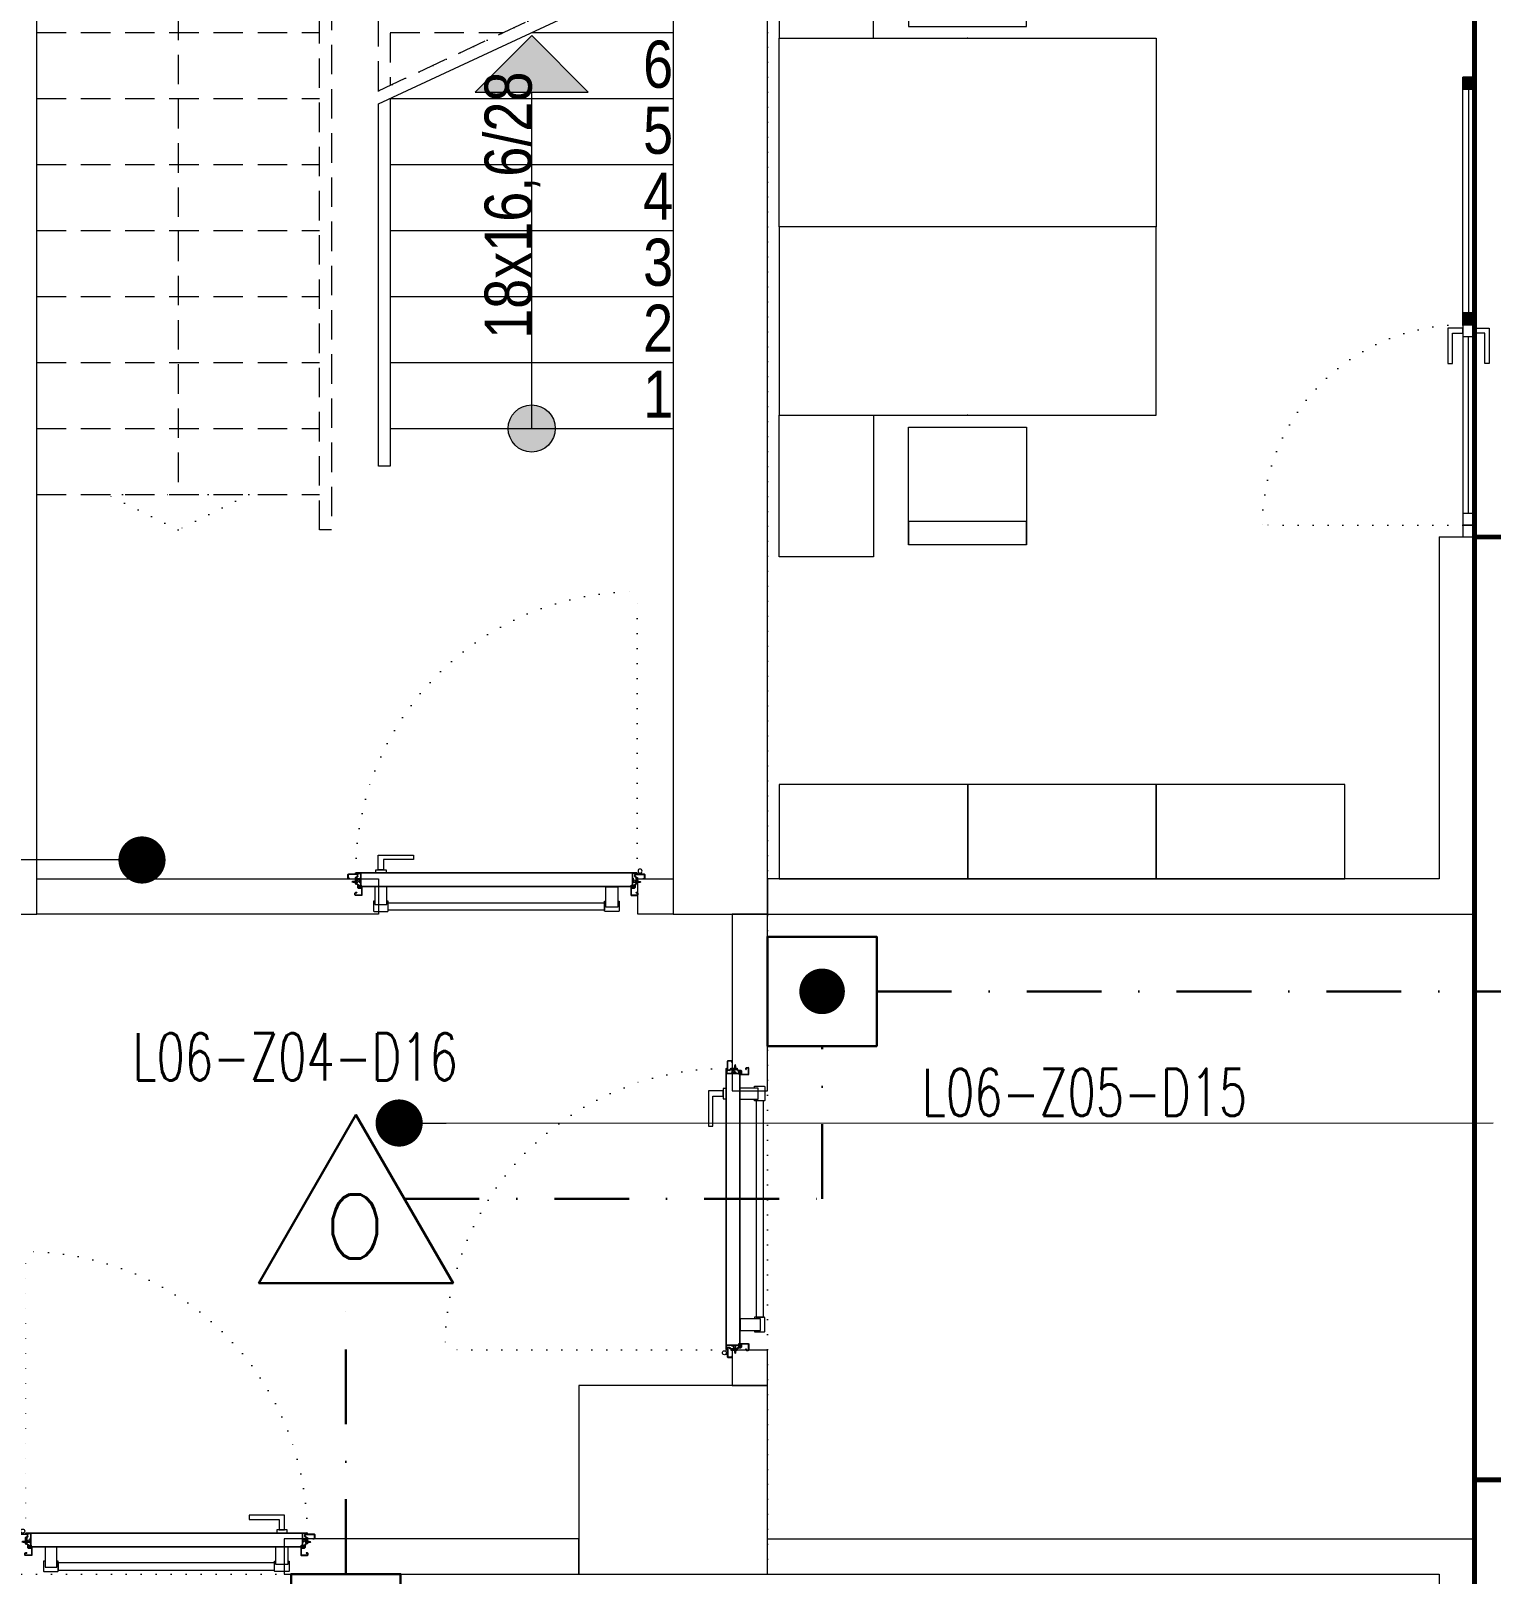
# Model space of a CAD drawing. Header units: metres. Extents: x -19121 to 152404, y -12107 to 29421.
# Drawn here: x 4128 to 4747, y 2400 to 3055 of the extents above; entities that cross this region are included whole.
import ezdxf
from ezdxf.enums import TextEntityAlignment as Align

# ---------------------------------------------------------------- set-up
doc = ezdxf.new("R2010")
doc.units = ezdxf.units.M
doc.header["$LTSCALE"] = 50
doc.header["$MEASUREMENT"] = 0
for name, pattern in [('DASHDOT', [25.4, 12.7, -6.35, 0, -6.35]), ('DOT2', [0.125, 0, -0.125]), ('DOT5', [0.75, 0, -0.75]), ('HIDDEN', [0.375, 0.25, -0.125])]:
    doc.linetypes.add(name, pattern=pattern)
doc.layers.get('0').update_dxf_attribs({"color": 9, "lineweight": 9})
for name, color, linetype, lineweight in [('00', 9, 'Continuous', 9), ('01', 9, 'Continuous', 9), ('05', 9, 'Continuous', 9), ('06B', 9, 'Continuous', 9), ('06D', 9, 'Continuous', 9), ('10', 9, 'Continuous', 9), ('14', 9, 'Continuous', 9), ('15', 9, 'Continuous', 9), ('19', 9, 'Continuous', 9), ('19D', 9, 'DOT2', 9), ('20', 9, 'DOT2', 9), ('21', 9, 'Continuous', 9), ('21_mahal200', 9, 'Continuous', 9), ('E-DEDEKTÖR NUMARALARI', 20, 'Continuous', 30), ('E-KABLO', 7, 'Continuous', 30), ('E-OPTİK DUMAN DEDEKTÖRÜ', 7, 'Continuous', 30), ('E-YANGIN İHBAR BUTONU', 7, 'Continuous', 30)]:
    doc.layers.add(name, color=color, linetype=linetype, lineweight=lineweight)
doc.styles.add('E-YAZI', font='txttw.shx', dxfattribs={"height": 200})
doc.styles.add('MuuM_TEXT-STANDART', font='ARIALN.TTF')
doc.dimstyles.new('MuuM_DIM200', dxfattribs={"dimscale": 20, "dimtxt": 2, "dimasz": 1, "dimexe": 1, "dimexo": 1, "dimgap": 1, "dimtad": 1, "dimdec": 1, "dimrnd": 0.5, "dimdsep": 46, "dimtxsty": 'MuuM_TEXT-STANDART', "dimblk": 'ARCHTICK', "dimcen": 0, "dimdle": 0.15, "dimclrd": 256, "dimclre": 256, "dimclrt": 256, "dimadec": 0, "dimazin": 0, "dimtfac": 5, "dimtdec": 1, "dimtix": 1, "dimtmove": 2, "dimatfit": 3, "dimldrblk": 'DOT', "dimfxl": 3, "dimfxlon": 1, "dimtolj": 1, "dimlwd": -1, "dimlwe": -1, "dimarcsym": 0})

# ---------------------------------------------------------------- blocks, each defined once
blk = doc.blocks.new('100_OPTİK DUMAN DEDEKTÖRÜ 085')
at = {"layer": 'E-OPTİK DUMAN DEDEKTÖRÜ', "color": 4}
blk.add_lwpolyline([(2.059, 0), (0, 3.566), (-2.059, 0)], close=True, dxfattribs=at)
at = {"layer": 'E-OPTİK DUMAN DEDEKTÖRÜ', "color": 3, "style": 'E-YAZI'}
blk.add_text('O', height=1.36, dxfattribs=at).set_placement((-0.022, 1.201), align=Align.MIDDLE)
blk = doc.blocks.new('100_YANGIN İHBAR BUTONU 085')
at = {"layer": 'E-YANGIN İHBAR BUTONU', "color": 4}
blk.add_lwpolyline([(-1.16, -1.16), (-1.16, 1.16), (1.16, 1.16), (1.16, -1.16)], close=True, dxfattribs=at)
at = {"layer": 'E-YANGIN İHBAR BUTONU', "color": 3, "const_width": 0.483}
blk.add_lwpolyline([(-0.242, 0, 1), (0.242, 0, 1)], format="xyb", close=True, dxfattribs=at)
blk = doc.blocks.new('p-kolon_80x80')
blk.add_lwpolyline([(-40, -40), (40, -40), (40, 40), (-40, 40)], close=True)
blk = doc.blocks.new('2.bod.sitatik')
at = {"layer": '01'}
blk.add_lwpolyline([(4130, -5950), (4130, -5950), (4130, -5950), (4130, -5400), (4400, -5400), (4400, -5950), (4400, -5950), (4400, -5950), (4440, -5950), (4440, -5350), (4090, -5350), (4090, -5950), (4130, -5950)], dxfattribs=at)
blk.add_blockref('p-kolon_80x80', (4400, -6190), dxfattribs=at)
blk = doc.blocks.new('p-işyeri')
at = {"color": 0, "const_width": 2}
blk.add_lwpolyline([(200, 0), (200, 700), (-200, 700), (-200, 0)], close=True, dxfattribs=at)
blk = doc.blocks.new('p-sandalye-03')
for points in [[(-5, -25.14), (-5, 24.86), (-55, 24.86), (-55, -25.14), (-5, -25.14)], [(-55, 24.86), (-45, 24.86), (-45, -25.14), (-55, -25.14)]]:
    blk.add_lwpolyline(points)
blk.add_point((0, -0.14))
blk = doc.blocks.new('m-calisma unitesi 02')
at = {"ltscale": 0.5}
blk.add_lwpolyline([(-160, 140), (-160, 80), (-120, 80), (-120, 140)], close=True, dxfattribs=at)
blk.add_lwpolyline([(0, 80), (0, 0), (-160, 0), (-160, 80)], close=True)
at = {"linetype": 'DOT5'}
blk.add_lwpolyline([(-160, 80), (-160, 80)], dxfattribs=at)
at = {"rotation": 270}
blk.add_blockref('p-sandalye-03', (-80, 80), dxfattribs=at)
blk = doc.blocks.new('gr-p-birim')
blk.add_lwpolyline([(-0.5, -0.5), (0.5, -0.5), (0.5, 0.5), (-0.5, 0.5)], close=True)
blk = doc.blocks.new('0_arrowstairs')
blk.add_lwpolyline([(0, 0), (0, -30), (15, 0), (0, 30)], close=True)
blk = doc.blocks.new('p-M01-M02_M03')
at = {"layer": '19'}
h = blk.add_hatch(color=256, dxfattribs=at)
h.dxf.hatch_style = 1
h.paths.add_polyline_path([(186, -201.29), (234, -201.29), (210, -177.25)])
h = blk.add_hatch(color=256, dxfattribs=at)
h.dxf.hatch_style = 1
edge = h.paths.add_edge_path()
edge.add_arc((210, -344), 10, 0, 360)
for points in [[(145, -206.33), (270, -148)], [(145, -206.33), (270, -148)], [(210, -344), (210, -201.29), (210, -201.29)], [(150, -204), (150, -360), (150, -360), (145, -360), (145, -360), (145, -206.33)]]:
    blk.add_lwpolyline(points, dxfattribs=at)
at = {"layer": '19', "linetype": 'Continuous'}
for points in [[(210, -176), (270, -176)], [(150, -204), (270, -204)], [(150, -232), (270, -232)], [(150, -260), (270, -260)], [(150, -288), (270, -288)], [(150, -316), (270, -316)], [(150, -344), (270, -344)]]:
    blk.add_lwpolyline(points, dxfattribs=at)
at = {"layer": '19'}
blk.add_lwpolyline([(186, -201.29), (234, -201.29), (210, -177.25)], close=True, dxfattribs=at)
blk.add_circle((210, -344), 10, dxfattribs=at)
at = {"layer": '19D', "linetype": 'HIDDEN'}
for points in [[(145, -200.74), (145, -125), (125, -125), (125, -125), (125, -387), (120, -387), (120, -120), (120, -120), (150, -120), (150, -198.41)], [(150, -120), (270, -120)], [(210, -165), (210, -120)], [(145, -200.74), (270, -142.41)], [(0, -148), (120, -148)], [(150, -148), (258.02, -148)], [(0, -176), (120, -176)], [(150, -176), (198.02, -176)], [(0, -204), (120, -204)], [(0, -232), (120, -232)], [(0, -260), (120, -260)], [(0, -288), (120, -288)], [(0, -316), (120, -316)], [(0, -344), (120, -344)], [(0, -372), (120, -372)]]:
    blk.add_lwpolyline(points, dxfattribs=at)
at = {"layer": '19D'}
blk.add_lwpolyline([(145, -200.74), (270, -142.41)], dxfattribs=at)
at = {"layer": '19D', "linetype": 'HIDDEN', "extrusion": (0, 0, -1)}
blk.add_lwpolyline([(-60, -148), (-60, -372)], dxfattribs=at)
blk.add_circle((-60, -148), 5, dxfattribs=at)
at = {"layer": '19D', "linetype": 'HIDDEN', "extrusion": (0, 0, -1), "zscale": -1, "rotation": 90}
blk.add_blockref('0_arrowstairs', (-210, -120), dxfattribs=at)
at = {"layer": '19D', "linetype": 'HIDDEN', "extrusion": (0, 0, -1), "rotation": 270}
blk.add_blockref('0_arrowstairs', (-60, -372), dxfattribs=at)
blk = doc.blocks.new('*U19')
at = {"ltscale": 15}
for p, q in [((-24.9, 0.9), (-25.7, 0)), ((-24.9, -0.9), (-25.7, 0)), ((-22.9, 1.5), (-24.9, 0.9)), ((-22.9, 1.5), (-22.9, -1.5)), ((-21.2, -2.7), (-18.1, 2.8)), ((-21, -2.7), (-17.9, 2.7)), ((-19.7, -2.7), (-16.6, 2.8)), ((-19.5, -2.7), (-16.4, 2.7)), ((-18.5, 1.5), (-18.3, 2)), ((-18.2, -2.7), (-15.1, 2.8)), ((-18, -2.7), (-14.9, 2.7)), ((-17, 1.5), (-16.8, 2)), ((-16.7, -2.7), (-13.6, 2.8)), ((-16.5, -2.7), (-13.4, 2.7)), ((-15.5, 1.5), (-15.3, 2)), ((-15.2, -2.7), (-12.1, 2.8)), ((-15, -2.7), (-11.9, 2.7)), ((-14, 1.5), (-13.8, 2)), ((-13.7, -2.7), (-10.6, 2.8)), ((-13.5, -2.7), (-10.4, 2.7)), ((-12.5, 1.5), (-12.3, 2)), ((-12.2, -2.7), (-9.1, 2.8)), ((-12, -2.7), (-8.9, 2.7)), ((-11, 1.5), (-10.8, 2)), ((-10.7, -2.7), (-7.6, 2.8)), ((-10.5, -2.7), (-7.4, 2.7)), ((-9.5, 1.5), (-9.3, 2)), ((-9.2, -2.7), (-6.1, 2.8)), ((-9, -2.7), (-5.9, 2.7)), ((-8, 1.5), (-7.8, 2)), ((-7.7, -2.7), (-4.6, 2.8)), ((-7.5, -2.7), (-4.4, 2.7)), ((-6.5, 1.5), (-6.3, 2)), ((-6.2, -2.7), (-3.1, 2.8)), ((-6, -2.7), (-2.9, 2.7)), ((-5, 1.5), (-4.8, 2)), ((-4.7, -2.7), (-1.6, 2.8)), ((-4.5, -2.7), (-1.4, 2.7)), ((-3.5, 1.5), (-3.3, 2)), ((-2, 1.5), (-1.8, 2)), ((-0.5, 4.2), (-1.5, 1.5)), ((0, 0.5), (-0.6, 0.5)), ((-24.9, -0.9), (-22.9, -1.5)), ((-8.6, -1.5), (-22.9, -1.5)), ((-21.2, -2.7), (-20.9, -1.5)), ((-20.3, -1.5), (-19.1, -1.5)), ((-19.7, -2.7), (-19.4, -1.5)), ((-18.8, -1.5), (-17.6, -1.5)), ((-18.2, -2.7), (-17.9, -1.5)), ((-17.3, -1.5), (-16.1, -1.5)), ((-16.7, -2.7), (-16.4, -1.5)), ((-15.8, -1.5), (-14.6, -1.5)), ((-15.2, -2.7), (-14.9, -1.5)), ((-14.3, -1.5), (-13.1, -1.5)), ((-13.7, -2.7), (-13.4, -1.5)), ((-12.8, -1.5), (-11.6, -1.5)), ((-12.2, -2.7), (-11.9, -1.5)), ((-11.3, -1.5), (-10.1, -1.5)), ((-10.7, -2.7), (-10.4, -1.5)), ((-9.8, -1.5), (-8.6, -1.5)), ((-9.2, -2.7), (-8.9, -1.5)), ((-8.3, -1.5), (-7.1, -1.5)), ((-7.7, -2.7), (-7.4, -1.5)), ((-6.8, -1.5), (-5.6, -1.5)), ((-6.2, -2.7), (-5.9, -1.5)), ((-5.3, -1.5), (-4.1, -1.5)), ((-4.7, -2.7), (-4.4, -1.5)), ((-3.8, -1.5), (-2.1, -1.5)), ((-0.5, -4.2), (-1.5, -1.5)), ((0, -0.5), (-0.6, -0.5))]:
    blk.add_line(p, q, dxfattribs=at)
for p, q in [((-6.9, 1.5), (-22.9, 1.5)), ((-17.4, 1.5), (-18.6, 1.5)), ((-15.9, 1.5), (-17.1, 1.5)), ((-14.4, 1.5), (-15.6, 1.5)), ((-12.9, 1.5), (-14.1, 1.5)), ((-11.4, 1.5), (-12.6, 1.5)), ((-9.9, 1.5), (-11.1, 1.5)), ((-8.4, 1.5), (-9.6, 1.5)), ((-6.9, 1.5), (-8.1, 1.5)), ((-5.4, 1.5), (-6.6, 1.5)), ((-3.9, 1.5), (-5.1, 1.5)), ((-2.4, 1.5), (-3.6, 1.5)), ((-1.5, 1.5), (-2.1, 1.5)), ((0, 0.5), (0, 4.1)), ((-1.5, -1.5), (-2.1, -1.5)), ((0, -0.5), (0, -4.1))]:
    blk.add_line(p, q)
for centre, radius, start, end in [((-26, 3.9), 3.92, 274.361, 322.10246), ((-26, -3.9), 3.92, 37.89754, 85.639), ((-18, 2.8), 0.0971, 330.32042, 150.32042), ((-16.5, 2.8), 0.0971, 330.32042, 150.32042), ((-15, 2.8), 0.0971, 330.32042, 150.32042), ((-13.5, 2.8), 0.0971, 330.32042, 150.32042), ((-12, 2.8), 0.0971, 330.32042, 150.32042), ((-10.5, 2.8), 0.0971, 330.32042, 150.32042), ((-9, 2.8), 0.0971, 330.32042, 150.32042), ((-7.5, 2.8), 0.0971, 330.32042, 150.32042), ((-6, 2.8), 0.0971, 330.32042, 150.32042), ((-4.5, 2.8), 0.0971, 330.32042, 150.32042), ((-3, 2.8), 0.0971, 330.32042, 150.32042), ((-1.5, 2.8), 0.0971, 330.32042, 150.32042), ((-0.6, 0), 0.486, 90, 270), ((-0.3, 4.1), 0.25, 0, 150.08641), ((-21.1, -2.7), 0.0971, 150.32042, 330.32042), ((-19.6, -2.7), 0.0971, 150.32042, 330.32042), ((-18.1, -2.7), 0.0971, 150.32042, 330.32042), ((-16.6, -2.7), 0.0971, 150.32042, 330.32042), ((-15.1, -2.7), 0.0971, 150.32042, 330.32042), ((-13.6, -2.7), 0.0971, 150.32042, 330.32042), ((-12.1, -2.7), 0.0971, 150.32042, 330.32042), ((-10.6, -2.7), 0.0971, 150.32042, 330.32042), ((-9.1, -2.7), 0.0971, 150.32042, 330.32042), ((-7.6, -2.7), 0.0971, 150.32042, 330.32042), ((-6.1, -2.7), 0.0971, 150.32042, 330.32042), ((-4.6, -2.7), 0.0971, 150.32042, 330.32042), ((-0.3, -4.1), 0.25, 209.91359, 0)]:
    blk.add_arc(centre, radius, start, end, dxfattribs=at)
blk = doc.blocks.new('conta')
at = {"ltscale": 10}
for p, q in [((-2649.87, 5345.53), (-2649.81, 5345.61)), ((-2649.72, 5345.4), (-2649.28, 5345.4)), ((-2649.25, 5345.41), (-2649.09, 5345.51)), ((-2648.83, 5344.87), (-2648.56, 5345.24)), ((-2648.77, 5345.12), (-2648.63, 5345.3)), ((-2648.56, 5345.31), (-2648.56, 5345.31)), ((-2649.88, 5344.46), (-2649.78, 5344.3)), ((-2649.78, 5344.3), (-2649.74, 5344.3)), ((-2648.97, 5344.05), (-2648.78, 5343.8)), ((-2648.87, 5344.09), (-2648.7, 5343.86)), ((-2648.71, 5343.79), (-2648.71, 5343.79))]:
    blk.add_line(p, q, dxfattribs=at)
for centre, radius, start, end in [((-2653.03, 5345), 3.19, 350.46739, 8.93723), ((-2649.83, 5345.5), 0.05, 140.63452, 188.93723), ((-2649.74, 5345.58), 0.0696, 22.24275, 159.25804), ((-2650.94, 5345.01), 1.24, 340.33821, 16.77718), ((-2649.72, 5345.37), 0.03, 90, 196.77718), ((-2649.28, 5345.45), 0.05, 270, 303.00619), ((-2649.08, 5345.49), 0.03, 4.79721, 123.00619), ((-2650.22, 5344.99), 1.27, 338.70659, 23.04177), ((-2649.01, 5345.57), 0.05, 18.79511, 42.1429), ((-2651.17, 5344.83), 2.33, 7.58966, 18.79511), ((-2648.59, 5345.27), 0.05, 52.73473, 142.73473), ((-2648.59, 5345.27), 0.05, 322.73473, 52.73473), ((-2649.87, 5344.47), 0.02, 170.46739, 213.74513), ((-2649.74, 5344.58), 0.03, 160.33821, 273.26661), ((-2649.56, 5341.55), 3.01, 80.43616, 93.26661), ((-2649.22, 5344.14), 0.231, 353.95711, 81.90038), ((-2649.06, 5344.54), 0.03, 260.43616, 338.70659), ((-2648.89, 5344.11), 0.1, 173.95711, 217.26527), ((-2658.2, 5345.19), 9.36, 353.68569, 357.8537), ((-2648.79, 5344.15), 0.1, 173.68569, 217.26527), ((-2648.81, 5345.15), 0.05, 187.58966, 322.73473), ((-2648.79, 5344.84), 0.05, 142.73473, 180.2669), ((-2648.74, 5343.83), 0.05, 217.26527, 307.26527), ((-2648.74, 5343.83), 0.05, 307.26527, 37.26527)]:
    blk.add_arc(centre, radius, start, end, dxfattribs=at)
for points, knots in [([(-2648.98, 5345.6), (-2649, 5345.63), (-2649.09, 5345.71), (-2649.23, 5345.44), (-2649.32, 5345.74), (-2649.39, 5345.46), (-2649.51, 5345.75), (-2649.59, 5345.5), (-2649.65, 5345.57), (-2649.68, 5345.61)], [0.0086373, 0.0086373, 0.0086373, 0.0086373, 0.1097304, 0.3133405, 0.4430081, 0.5658764, 0.7165186, 0.8527974, 0.9648495, 0.9648495, 0.9648495, 0.9648495]), ([(-2649.74, 5344.31), (-2649.74, 5344.34), (-2649.7, 5344.52), (-2649.59, 5344.33), (-2649.34, 5344.36), (-2649.23, 5344.37), (-2649.18, 5344.37)], [0, 0, 0, 0, 0.1008757, 0.3841126, 0.5436166, 0.6906785, 0.6906785, 0.6906785, 0.6906785])]:
    blk.add_open_spline(points, degree=3, knots=knots, dxfattribs=at)
blk = doc.blocks.new('p-yn_sackasa')
at = {"layer": '10', "linetype": 'Continuous'}
for p, q in [((0, 6.16), (0, 6.9)), ((0.01, 6.9), (0.01, 6.15)), ((0.14, 6.9), (0.14, 6.16)), ((0.15, 6.9), (0.15, 6.16)), ((2.69, 7.16), (0.26, 7.16)), ((2.69, 7.15), (0.26, 7.15)), ((2.69, 7.02), (0.26, 7.02)), ((0.26, 7.01), (2.69, 7.01)), ((2.8, 3.29), (2.8, 6.9)), ((2.81, 3.29), (2.81, 6.9)), ((2.94, 3.29), (2.94, 6.9)), ((2.95, 3.29), (2.95, 6.9)), ((-2.19, 0), (-2.19, -0.15)), ((0.26, 6.05), (0.76, 6.05)), ((0.75, 6.04), (0.26, 6.04)), ((0.26, 5.91), (0.75, 5.91)), ((0.76, 5.9), (0.26, 5.9)), ((0.67, -0.71), (0.67, 2.27)), ((0.69, -0.71), (0.69, 2.27)), ((0.75, 5.91), (0.75, 6.04)), ((0.76, 5.9), (0.76, 6.05)), ((0.81, -0.71), (0.81, 2.27)), ((0.83, -0.71), (0.83, 2.27)), ((0.92, 2.33), (0.95, 2.32)), ((0.93, 2.34), (0.95, 2.33)), ((1.01, 2.46), (0.99, 2.47)), ((0.99, 2.46), (1.01, 2.45)), ((1.11, 2.52), (1.11, 3.73)), ((1.12, 2.52), (1.12, 3.73)), ((1.25, 3.73), (1.25, 2.52)), ((1.26, 2.52), (1.26, 3.73)), ((1.37, 3.98), (2.49, 3.98)), ((2.49, 3.97), (1.37, 3.97)), ((1.37, 3.84), (2.49, 3.84)), ((2.49, 3.83), (1.37, 3.83)), ((2.6, 3.69), (2.5, 3.36)), ((2.51, 3.35), (2.61, 3.69)), ((2.73, 3.65), (2.63, 3.32)), ((2.74, 3.64), (2.64, 3.31)), ((-2.95, -0.25), (-2.95, -1.75)), ((-2.94, -1.75), (-2.94, -0.25)), ((-2.81, -0.25), (-2.81, -1.75)), ((-2.8, -0.25), (-2.8, -1.75)), ((-2.19, 0), (-2.7, 0)), ((-2.2, -0.01), (-2.7, -0.01)), ((-2.2, -0.14), (-2.7, -0.14)), ((-2.19, -0.15), (-2.7, -0.15)), ((1.01, -1.85), (-2.7, -1.85)), ((1.01, -1.86), (-2.7, -1.86)), ((-2.7, -1.99), (1.01, -1.99)), ((1.01, -2), (-2.7, -2)), ((-2.2, -0.14), (-2.2, -0.01)), ((0.92, -0.77), (0.95, -0.76)), ((0.93, -0.78), (0.95, -0.77)), ((0.99, -0.89), (1.01, -0.88)), ((1.01, -0.89), (0.99, -0.91)), ((1.11, -0.96), (1.11, -1.75)), ((1.12, -0.96), (1.12, -1.75)), ((1.25, -0.96), (1.25, -1.75)), ((1.26, -0.96), (1.26, -1.75))]:
    blk.add_line(p, q, dxfattribs=at)
for points in [[(0.15, 2.14), (0.67, 2.14), (0.67, -0.54), (0.15, -0.54)], [(0.15, 2.14), (0.41, 2.14), (0.41, -0.54), (0.15, -0.54)]]:
    blk.add_lwpolyline(points, close=True, dxfattribs=at)
for centre, radius, start, end in [((0.26, 6.9), 0.261, 90, 180), ((0.26, 6.9), 0.249, 90, 180), ((0.26, 6.9), 0.122, 90, 180), ((0.26, 6.9), 0.11, 90, 180), ((2.69, 6.9), 0.261, 0, 90), ((2.69, 6.9), 0.249, 0, 90), ((2.69, 6.9), 0.122, 0, 90), ((2.69, 6.9), 0.11, 0, 90), ((0.26, 6.16), 0.261, 180, 270), ((0.26, 6.16), 0.249, 181.34499, 271.35021), ((0.26, 6.16), 0.122, 180, 270), ((0.26, 6.16), 0.11, 180, 270), ((0.89, 2.27), 0.219, 63.21528, 180), ((0.89, 2.27), 0.206, 63.21689, 180), ((0.89, 2.27), 0.0801, 63.21502, 180), ((0.89, 2.27), 0.0674, 63.21445, 180), ((1.04, 2.52), 0.206, 243.2197, 0), ((1.04, 2.52), 0.219, 243.21479, 0), ((1.04, 2.52), 0.0801, 243.22028, 0), ((1.04, 2.52), 0.0674, 243.21287, 0), ((1.37, 3.73), 0.253, 90, 180), ((1.37, 3.73), 0.24, 90, 180), ((1.37, 3.73), 0.114, 90, 180), ((1.37, 3.73), 0.101, 90, 180), ((2.49, 3.72), 0.261, 342.86025, 90), ((2.49, 3.72), 0.249, 342.86129, 90), ((2.49, 3.72), 0.122, 342.86074, 90), ((2.49, 3.72), 0.11, 342.86215, 90), ((2.72, 3.29), 0.232, 162.8601, 0), ((2.72, 3.29), 0.219, 162.86127, 0), ((2.72, 3.29), 0.0927, 162.86053, 0), ((2.72, 3.29), 0.0801, 162.86241, 0), ((-2.7, -0.25), 0.253, 90, 180), ((-2.7, -1.75), 0.253, 180, 270), ((-2.7, -0.25), 0.24, 90, 180), ((-2.7, -1.75), 0.24, 180, 270), ((-2.7, -0.25), 0.114, 90, 180), ((-2.7, -1.75), 0.114, 180, 270), ((-2.7, -0.25), 0.101, 90, 180), ((-2.7, -1.75), 0.101, 180, 270), ((0.89, -0.71), 0.219, 180, 296.78496), ((0.89, -0.71), 0.206, 180, 296.78515), ((0.89, -0.71), 0.0801, 180, 296.78498), ((0.89, -0.71), 0.0674, 180, 180.52454), ((0.89, -0.71), 0.0674, 180, 296.78713), ((1.04, -0.96), 0.219, 0, 116.78545), ((1.04, -0.96), 0.206, 0, 116.78362), ((1.04, -0.96), 0.0801, 0, 116.78105), ((1.04, -0.96), 0.0674, 0, 116.78713), ((1.01, -1.75), 0.114, 270, 0), ((1.01, -1.75), 0.24, 270, 0), ((1.01, -1.75), 0.101, 270, 0), ((1.01, -1.75), 0.253, 270, 0)]:
    blk.add_arc(centre, radius, start, end, dxfattribs=at)
at = {"layer": '10', "xscale": 0.0842696629213483, "yscale": 0.0842696629213483, "zscale": 0.0842696629213483}
blk.add_blockref('*U19', (0.95, 1.35), dxfattribs=at)
at = {"layer": '14', "xscale": -0.7887640449438696, "yscale": 0.7887640449438696, "zscale": 0.7887640449438204, "rotation": 90}
blk.add_blockref('conta', (4217.78, -2086.42), dxfattribs=at)
blk = doc.blocks.new('*U367')
at = {"layer": '06D'}
for points in [[(110.12, 4.76), (110.12, 11.01), (95.12, 11.01), (95.12, 9.14), (107.87, 9.14), (107.87, 9.14), (107.87, 4.76), (110.12, 4.76)], [(111.2, 3.51), (111.2, 4.76), (106.8, 4.76), (106.8, 3.51), (111.2, 3.51)]]:
    blk.add_lwpolyline(points, dxfattribs=at)
for points in [[(8.5, -11.11), (13.5, -11.11), (13.5, -2.49), (8.5, -2.49)], [(111.5, -9.99), (106.5, -9.99), (106.5, -2.49), (111.5, -2.49)], [(14.12, -12.36), (105.87, -12.36), (105.87, -9.23), (14.12, -9.23)]]:
    blk.add_lwpolyline(points, close=True, dxfattribs=at)
for points in [[(8.5, -8.61), (7.87, -8.61), (7.87, -12.61, 0.414214), (8.25, -12.98), (13.75, -12.98, 0.414214), (14.12, -12.61), (14.12, -8.61), (13.5, -8.61)], [(111.5, -8.61), (112.12, -8.61), (112.12, -12.61, -0.414214), (111.75, -12.98), (106.25, -12.98, -0.414214), (105.87, -12.61), (105.87, -8.61), (106.5, -8.61)]]:
    blk.add_lwpolyline(points, format="xyb", dxfattribs=at)
at = {"layer": '10', "ltscale": 10}
for p, q in [((-1.6, 3.68), (-1.73, 3.58)), ((-1.6, 3.68), (-1.73, 3.58)), ((-1.22, 3.11), (-1.22, 3.24)), ((-1.22, 3.11), (-1.22, 3.24)), ((-1.22, 3.11), (-1.05, 3.11)), ((-1.22, 3.11), (-1.05, 3.11)), ((-1.05, 2.95), (-1.05, 3.38)), ((-1.05, 2.95), (-1.05, 3.38)), ((-0.84, 2.95), (-0.84, 3.38)), ((-0.84, 2.95), (-0.84, 3.38)), ((0.3, 3.41), (0.3, 3.29)), ((0.4, 3.51), (119.6, 3.51)), ((0.4, 3.19), (2.25, 3.19)), ((0.45, 3.36), (119.54, 3.36)), ((0.45, 3.36), (0.45, 3.34)), ((0.45, 3.34), (2.35, 3.34)), ((1, 0.04), (2, 0.69)), ((2, 1.13), (2, 0.69)), ((2.3, 1.13), (2, 1.13)), ((2, 0.69), (2, -0.81)), ((2.3, 3.14), (2.3, -2.39)), ((2.3, 0.69), (2.3, 1.13)), ((2.3, -0.81), (2.3, 0.69)), ((2.45, 3.24), (2.45, -2.29)), ((117.55, 3.24), (117.55, -2.29)), ((119.54, 3.34), (117.65, 3.34)), ((117.7, 3.14), (117.7, -2.39)), ((117.7, 1.13), (117.7, -0.37)), ((118, 1.13), (117.7, 1.13)), ((117.7, 1.13), (117.7, -0.37)), ((118, 1.13), (117.7, 1.13)), ((119.6, 3.19), (117.75, 3.19)), ((118, -0.37), (118, 1.13)), ((118, -0.37), (118, 1.13)), ((118, 0.88), (119, 0.88)), ((118, 0.88), (119, 0.88)), ((118, 0.68), (119, 0.68)), ((118, 0.68), (119, 0.68)), ((119, 0.28), (118, -0.37)), ((119, 0.28), (118, -0.37)), ((119.55, 3.36), (119.55, 3.34)), ((119.7, 3.41), (119.7, 3.29)), ((2, -0.36), (1, -0.36)), ((2, -0.56), (1, -0.56)), ((2, -0.81), (2.3, -0.81)), ((2.4, -2.49), (117.6, -2.49)), ((2.5, -2.34), (117.5, -2.34)), ((117.7, -0.37), (117.7, -0.81)), ((117.7, -0.37), (117.7, -0.81)), ((117.7, -0.81), (118, -0.81)), ((117.7, -0.81), (118, -0.81)), ((118, -0.81), (118, -0.37)), ((118, -0.81), (118, -0.37))]:
    blk.add_line(p, q, dxfattribs=at)
blk.add_circle((-0.95, 4.22), 0.843, dxfattribs=at)
blk.add_circle((-0.95, 4.22), 0.843, dxfattribs=at)
for centre, radius, start, end in [((-0.95, 4.22), 1.01, 219.4092, 254.28614), ((-0.95, 4.22), 1.01, 219.4092, 254.28614), ((-0.42, 3.21), 0.428, 156.35197, 217.62095), ((-0.42, 3.21), 0.428, 156.35197, 217.62095), ((-0.42, 3.21), 0.302, 105.55242, 240.03149), ((-0.42, 3.21), 0.302, 105.55242, 240.03149), ((0.4, 3.41), 0.1, 90, 180), ((0.4, 3.29), 0.1, 180, 270), ((0.45, 3.36), 0.005, 90, 180), ((0.45, 3.34), 0.005, 180, 270), ((2.25, 3.14), 0.05, 0, 90), ((2.35, 3.24), 0.1, 0, 90), ((117.65, 3.24), 0.1, 90, 180), ((117.75, 3.14), 0.05, 90, 180), ((119.54, 3.36), 0.005, 0, 90), ((119.54, 3.34), 0.005, 270, 0), ((119.6, 3.41), 0.1, 0, 90), ((119.6, 3.29), 0.1, 270, 0), ((2.4, -2.39), 0.1, 180, 270), ((2.5, -2.29), 0.05, 180, 270), ((117.56, -2.35), 0.141, 284.92708, 345.07292)]:
    blk.add_arc(centre, radius, start, end, dxfattribs=at)
at = {"layer": '20'}
blk.add_lwpolyline([(0.3, 3.35), (0.3, 122.75, -0.414214), (119.7, 3.35, 1)], format="xyb", dxfattribs=at)
at = {"xscale": -1, "rotation": 180}
blk.add_blockref('p-yn_sackasa', (0, 0.95), dxfattribs=at)
at = {"rotation": 180}
blk.add_blockref('p-yn_sackasa', (120, 0.95), dxfattribs=at)
blk = doc.blocks.new('prf-10x10')
blk.add_lwpolyline([(-5, -5), (5, -5), (5, 5), (-5, 5)], close=True)
at = {"color": 255}
blk.add_solid([(-5, -5), (5, -5), (-5, 5), (5, 5)], dxfattribs=at)
at = {"layer": '10'}
blk.add_point((0, 0), dxfattribs=at)
blk = doc.blocks.new('*U369')
at = {"layer": '06D'}
blk.add_lwpolyline([(-2.5, 105), (2.5, 105), (2.5, 0), (-2.5, 0)], close=True, dxfattribs=at)
at = {"layer": '15'}
blk.add_lwpolyline([(0, 100), (0, 5)], dxfattribs=at)
at = {"layer": '10', "xscale": 0.5, "yscale": 0.5, "rotation": 90}
for p in [(0, 102.5), (0, 2.5)]:
    blk.add_blockref('prf-10x10', p, dxfattribs=at)
blk = doc.blocks.new('p-al-01')
at = {"layer": '06B'}
for points in [[(27.05, 4.35), (27.05, 10.6), (42.05, 10.6), (42.05, 8.72), (29.3, 8.72), (29.3, 8.72), (29.3, 4.35), (27.05, 4.35)], [(27.05, -0.65), (27.05, -6.9), (42.05, -6.9), (42.05, -5.03), (29.3, -5.03), (29.3, -5.03), (29.3, -0.65), (27.05, -0.65)]]:
    blk.add_lwpolyline(points, dxfattribs=at)
at = {"layer": '06D'}
for p, q in [((115.67, 4.35), (28.8, 4.35)), ((28.8, -0.65), (115.67, -0.65))]:
    blk.add_line(p, q, dxfattribs=at)
at = {"layer": '10'}
for points in [[(25.67, -0.65), (25.67, 4.35), (20.67, 4.35), (20.67, -0.65)], [(30.67, -0.65), (30.67, 4.35), (25.67, 4.35), (25.67, -0.65)], [(110.67, -0.65), (110.67, 4.35), (105.67, 4.35), (105.67, -0.65)], [(115.67, -0.65), (115.67, 4.35), (110.67, 4.35), (110.67, -0.65)]]:
    blk.add_lwpolyline(points, close=True, dxfattribs=at)
at = {"layer": '15'}
blk.add_lwpolyline([(105.67, 1.85), (30.67, 1.85)], dxfattribs=at)
at = {"layer": '20'}
blk.add_lwpolyline([(110.67, -0.65), (110.67, -85.65)], dxfattribs=at)
blk.add_arc((110.67, -0.65), 85, 180, 270, dxfattribs=at)
blk = doc.blocks.new('_ArchTick')
at = {"color": 0, "linetype": 'ByBlock', "const_width": 0.15}
blk.add_lwpolyline([(-0.5, -0.5), (0.5, 0.5)], dxfattribs=at)
blk = doc.blocks.new('_Dot')
at = {"color": 0, "linetype": 'ByBlock', "lineweight": -2}
blk.add_line((-0.5, 0), (-1, 0), dxfattribs=at)
at = {"color": 0, "linetype": 'ByBlock', "const_width": 0.5}
blk.add_lwpolyline([(-0.25, 0, 1), (0.25, 0, 1)], format="xyb", close=True, dxfattribs=at)
blk = doc.blocks.new('2.bod.Mimari')
at = {"layer": '00'}
for points in [[(4725, -5790), (4725, -5935), (4440, -5935), (4440, -5950), (4740, -5950), (4740, -5790)], [(4725, -5790), (4740, -5790)], [(4235, -6230), (4360, -6230), (4360, -6215), (4360, -6215), (4235, -6215)], [(4235, -6215), (4235, -6230)], [(4440, -6215), (4740, -6215), (4740, -6965), (4440, -6965)], [(4440, -6230), (4725, -6230), (4725, -6950), (4440, -6950)]]:
    blk.add_lwpolyline(points, dxfattribs=at)
for points in [[(4265, -5950), (4130, -5950), (4130, -5935), (4275, -5935), (4275, -5950), (4265, -5950)], [(4400, -5950), (4385, -5950), (4385, -5935), (4400, -5935), (4400, -5950), (4400, -5950)], [(4425, -6025), (4440, -6025), (4440, -5950), (4425, -5950)], [(4440, -6135), (4425, -6135), (4425, -6150), (4440, -6150)]]:
    blk.add_lwpolyline(points, close=True, dxfattribs=at)
at = {"layer": '20'}
blk.add_lwpolyline([(3660, -6230), (4440, -6230), (4440, -4550), (3660, -4550)], close=True, dxfattribs=at)
for name, p in [('p-M01-M02_M03', (4130, -5400)), ('*U369', (4737.5, -5700))]:
    blk.add_blockref(name, p)
at = {"rotation": 270}
blk.add_blockref('p-al-01', (4735.65, -5674.33), dxfattribs=at)
at = {"layer": '05'}
blk.add_blockref('m-calisma unitesi 02', (4605, -5658.42), dxfattribs=at)
at = {"layer": '05', "xscale": -1, "rotation": 180}
blk.add_blockref('m-calisma unitesi 02', (4605, -5658.42), dxfattribs=at)
at = {"layer": '05', "xscale": 40, "yscale": 80, "rotation": 270}
for p in [(4485, -5915), (4565, -5915), (4645, -5915)]:
    blk.add_blockref('gr-p-birim', p, dxfattribs=at)
at = {"layer": '06D', "color": 89, "linetype": 'HIDDEN', "true_color": 0x2e4d23, "rotation": 90}
for p in [(5440, -5590), (5440, -5990), (5440, -6390)]:
    blk.add_blockref('p-işyeri', p, dxfattribs=at)
at = {"layer": '10', "xscale": -1}
blk.add_blockref('*U367', (4385, -5935.95), dxfattribs=at)
at = {"layer": '10', "rotation": 90.00000000000001}
blk.add_blockref('*U367', (4425.95, -6135.15), dxfattribs=at)
at = {"layer": '10'}
blk.add_blockref('*U367', (4125, -6215.95), dxfattribs=at)
at = {"layer": '21', "style": 'MuuM_TEXT-STANDART'}
for s, p in [('6', (4400, -5599.47)), ('5', (4400, -5627.47)), ('4', (4400, -5655.47)), ('3', (4400, -5683.47)), ('2', (4400, -5711.47)), ('1', (4400, -5739.47))]:
    blk.add_text(s, height=20, dxfattribs=at).set_placement(p, align=Align.RIGHT)
blk.add_text('18x16,6/28', height=20, rotation=90, dxfattribs=at).set_placement((4340, -5592.6), align=Align.RIGHT)
at = {"layer": '21_mahal200'}
for points in [[(4174.65, -5927.05), (3478.88, -5927.05)], [(4283.75, -6038.63), (4747.86, -6038.57)]]:
    blk.add_leader(points, dimstyle='MuuM_DIM200', override={"dimasz": 1, "dimfxl": 10}, dxfattribs=at)

msp = doc.modelspace()

# ---------------------------------------------------------------- linework, layer by layer
at = {"layer": 'E-KABLO', "color": 6, "linetype": 'DASHDOT', "ltscale": 0.05}
for p, q in [((4486.4, 2647.22), (6341.66, 2647.22)), ((4463.2, 2559.14), (4463.19, 2624.02)), ((4286.02, 2559.14), (4463.2, 2559.14)), ((4261.13, 2400), (4261.13, 2523.49))]:
    msp.add_line(p, q, dxfattribs=at)

# ---------------------------------------------------------------- block references
for name in ['2.bod.sitatik', '2.bod.Mimari']:
    msp.add_blockref(name, (0, 8630))
at = {"layer": 'E-OPTİK DUMAN DEDEKTÖRÜ', "xscale": 20, "yscale": 20, "zscale": 20}
msp.add_blockref('100_OPTİK DUMAN DEDEKTÖRÜ 085', (4265.43, 2523.49), dxfattribs=at)
at = {"layer": 'E-YANGIN İHBAR BUTONU', "xscale": 20, "yscale": 20, "zscale": 20}
for p in [(4463.2, 2647.22), (4261.13, 2376.8)]:
    msp.add_blockref('100_YANGIN İHBAR BUTONU 085', p, dxfattribs=at)

# ---------------------------------------------------------------- texts
at = {"layer": 'E-DEDEKTÖR NUMARALARI', "style": 'E-YAZI', "width": 0.7}
for s, p in [('L06-Z04-D16', (4170.65, 2609.47)), ('L06-Z05-D15', (4505.57, 2594.37))]:
    msp.add_text(s, height=20, dxfattribs=at).set_placement(p)

doc.saveas('drawing.dxf')
